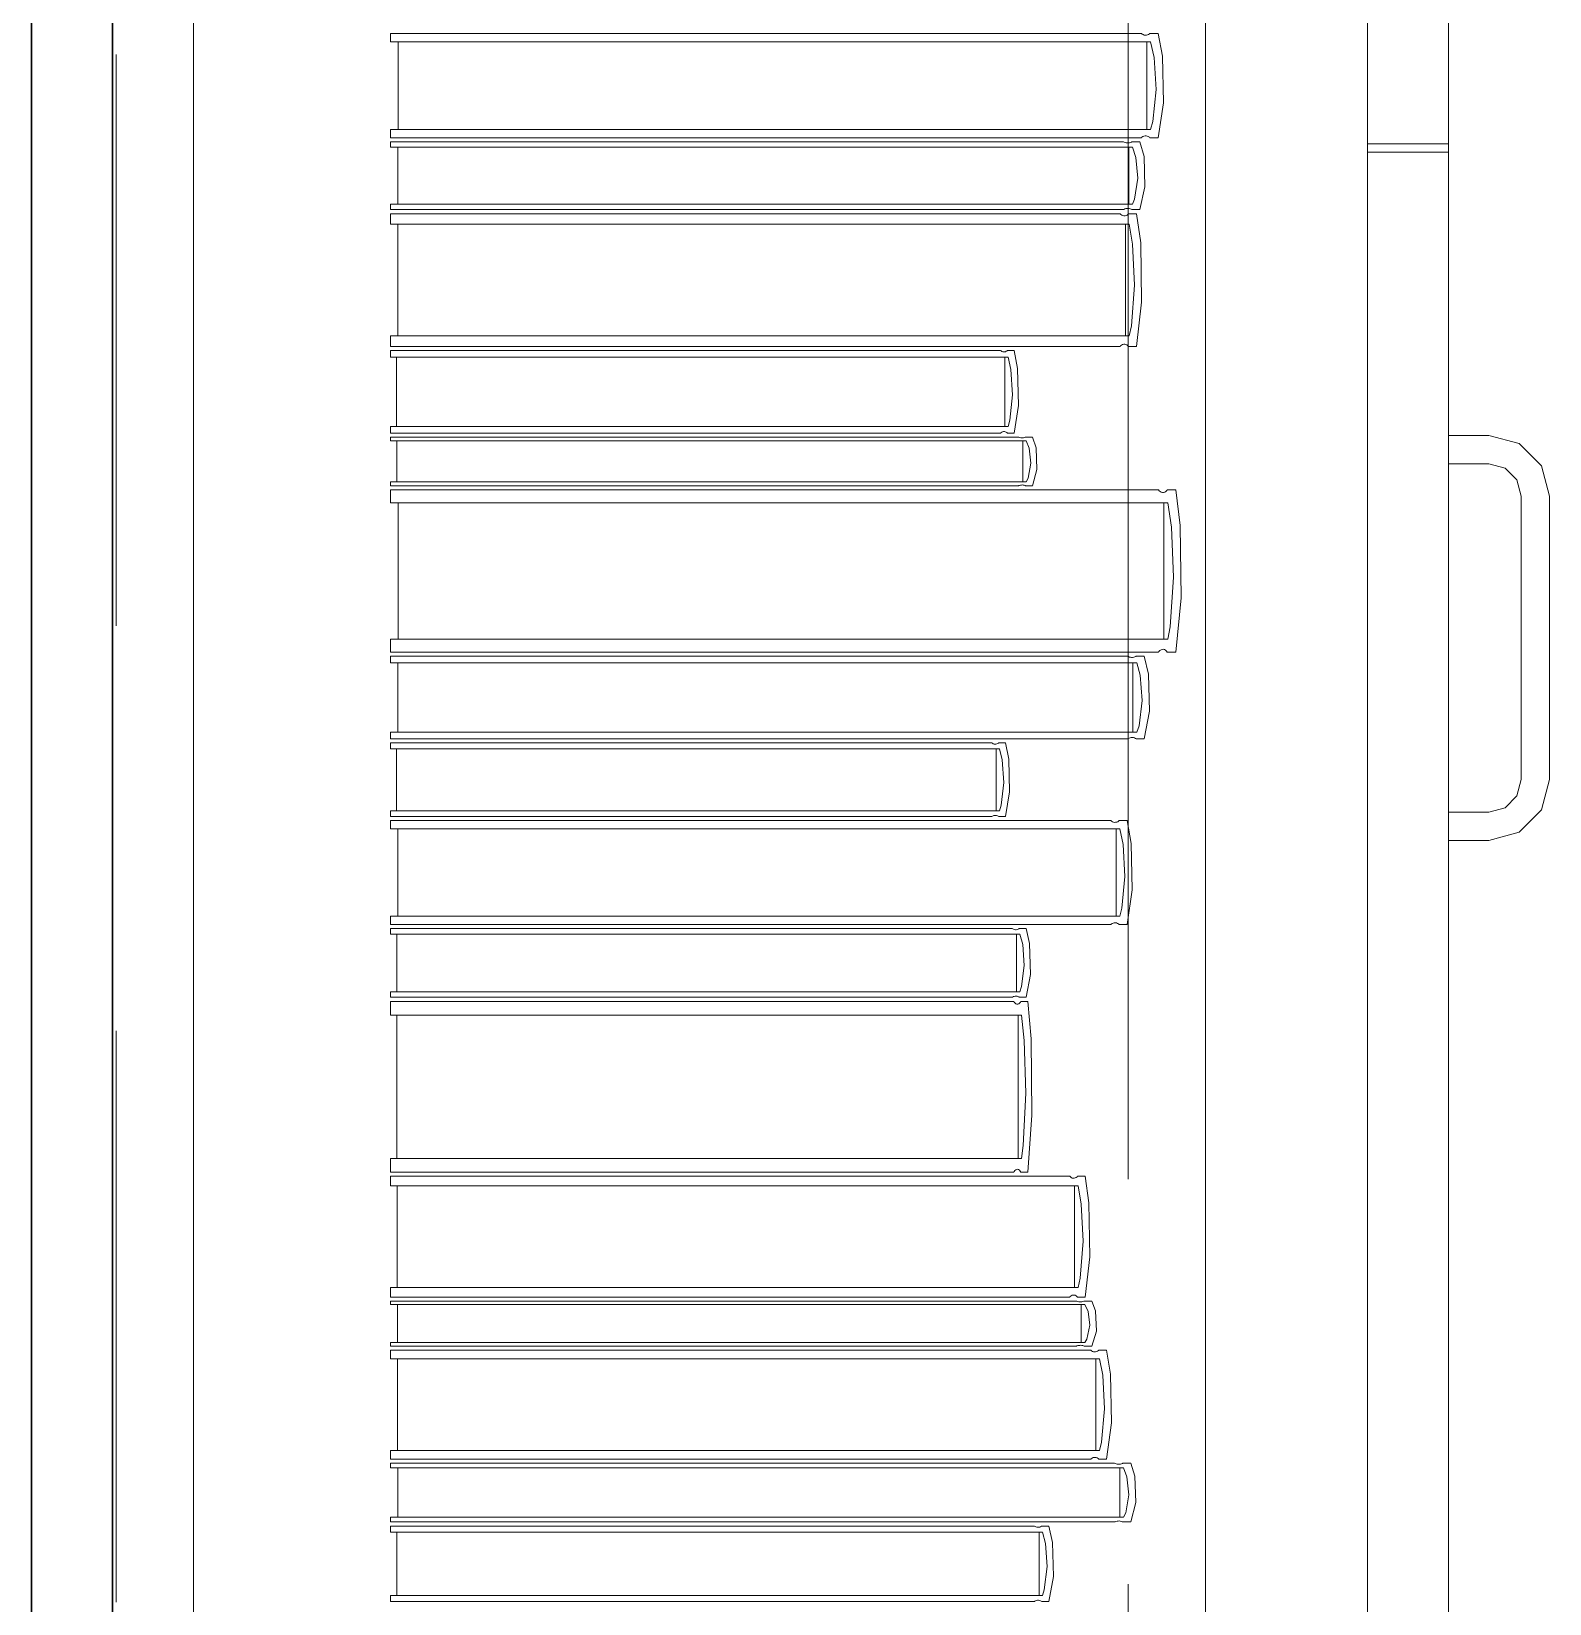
# Model space of a CAD drawing. Header units: inches. Extents: x -19 to 5698, y -728 to 92.
# Drawn here: x 229.0491 to 229.4241, y 35.7452 to 36.1335 of the extents above; entities that cross this region are included whole.
import ezdxf

# ---------------------------------------------------------------- set-up
doc = ezdxf.new("R2010")
doc.units = ezdxf.units.IN
doc.header["$MEASUREMENT"] = 0
doc.set_wipeout_variables(frame=1)
for name, pattern in [('Hidden Line', [0.195611, 0.141111, -0.0545]), ('Punto & Raya', [0.65, 0.5, -0.075, 0, -0.075]), ('Wipeout_Contour', [1, 0, -1])]:
    doc.linetypes.add(name, pattern=pattern)
for name, color, linetype in [('02 _ ARQ _ ALB _ Ejes Generales', 251, 'Continuous'), ('08 _ STR _ EXT _ 09 Vigas', 251, 'Continuous'), ('Interior - Mobiliario', 7, 'Continuous')]:
    doc.layers.add(name, color=color, linetype=linetype)

msp = doc.modelspace()

# ---------------------------------------------------------------- linework, layer by layer
at = {"layer": '02 _ ARQ _ ALB _ Ejes Generales', "color": 251, "linetype": 'Punto & Raya', "lineweight": 13, "true_color": 0x636466}
msp.add_line((229.32002, 3.05001), (229.32002, 44.9), dxfattribs=at)
at = {"layer": 'Interior - Mobiliario', "color": 175, "linetype": 'Continuous', "lineweight": 13}
for p, q in [((229.39913, 34.98472), (229.39913, 36.48472)), ((229.06913, 35.00472), (229.06913, 36.46472)), ((229.37913, 36.46472), (229.37913, 35.00472)), ((229.37913, 36.46472), (229.37913, 35.00472)), ((229.37913, 36.46472), (229.37913, 35.00472)), ((229.37913, 36.46472), (229.37913, 36.10572)), ((229.39913, 36.46472), (229.39913, 35.00472)), ((229.39913, 36.46472), (229.39913, 35.00472)), ((229.39913, 36.46472), (229.39913, 36.10572)), ((229.08913, 36.44472), (229.08913, 35.02472)), ((229.33913, 35.02472), (229.33913, 36.44472)), ((229.37913, 36.44472), (229.37913, 35.02472)), ((229.13779, 36.13095), (229.13779, 36.13301)), ((229.13779, 36.13301), (229.32332, 36.13301)), ((229.32559, 36.13095), (229.13779, 36.13095)), ((229.13968, 36.10932), (229.13968, 36.13095)), ((229.32332, 36.13301), (229.32348, 36.13287)), ((229.32348, 36.13287), (229.32372, 36.13272)), ((229.32372, 36.13272), (229.32399, 36.13262)), ((229.32399, 36.13262), (229.32426, 36.13258)), ((229.32426, 36.13258), (229.32454, 36.13258)), ((229.32454, 36.13258), (229.32482, 36.13264)), ((229.32464, 36.13095), (229.32464, 36.10932)), ((229.32482, 36.13264), (229.32508, 36.13275)), ((229.32508, 36.13275), (229.32532, 36.13291)), ((229.32532, 36.13291), (229.32542, 36.13301)), ((229.32542, 36.13301), (229.32749, 36.13301)), ((229.32646, 36.12709), (229.32559, 36.13095)), ((229.32749, 36.13301), (229.32852, 36.12736)), ((229.32694, 36.11917), (229.32646, 36.12709)), ((229.32852, 36.12736), (229.32876, 36.11585)), ((229.32615, 36.11128), (229.32694, 36.11917)), ((229.32876, 36.11585), (229.32749, 36.10727)), ((229.32559, 36.10932), (229.32615, 36.11128)), ((229.13779, 36.10727), (229.13779, 36.10932)), ((229.13779, 36.10932), (229.32559, 36.10932)), ((229.32332, 36.10727), (229.13779, 36.10727)), ((229.32343, 36.10737), (229.32332, 36.10727)), ((229.32367, 36.10752), (229.32343, 36.10737)), ((229.32393, 36.10763), (229.32367, 36.10752)), ((229.3242, 36.10769), (229.32393, 36.10763)), ((229.32448, 36.1077), (229.3242, 36.10769)), ((229.32476, 36.10765), (229.32448, 36.1077)), ((229.32502, 36.10755), (229.32476, 36.10765)), ((229.32527, 36.1074), (229.32502, 36.10755)), ((229.32542, 36.10727), (229.32527, 36.1074)), ((229.32749, 36.10727), (229.32542, 36.10727)), ((229.13779, 36.10492), (229.13779, 36.10627)), ((229.13779, 36.10627), (229.31888, 36.10627)), ((229.32109, 36.10492), (229.13779, 36.10492)), ((229.13964, 36.09084), (229.13964, 36.10492)), ((229.31888, 36.10627), (229.31903, 36.10618)), ((229.31903, 36.10618), (229.31927, 36.10608)), ((229.31927, 36.10608), (229.31953, 36.10602)), ((229.31953, 36.10602), (229.3198, 36.10599)), ((229.3198, 36.10599), (229.32007, 36.10599)), ((229.32007, 36.10599), (229.32034, 36.10603)), ((229.32017, 36.10492), (229.32017, 36.09084)), ((229.32034, 36.10603), (229.32059, 36.1061)), ((229.32059, 36.1061), (229.32083, 36.1062)), ((229.32083, 36.1062), (229.32093, 36.10627)), ((229.32093, 36.10627), (229.32294, 36.10627)), ((229.32194, 36.10241), (229.32109, 36.10492)), ((229.32294, 36.10627), (229.32396, 36.10259)), ((229.39913, 36.10572), (229.37913, 36.10572)), ((229.37913, 35.74472), (229.37913, 36.10372)), ((229.39913, 36.10372), (229.37913, 36.10372)), ((229.39913, 35.74472), (229.39913, 36.10372)), ((229.32241, 36.09725), (229.32194, 36.10241)), ((229.32396, 36.10259), (229.32419, 36.09509)), ((229.32164, 36.09211), (229.32241, 36.09725)), ((229.32109, 36.09084), (229.32164, 36.09211)), ((229.32419, 36.09509), (229.32294, 36.0895)), ((229.13779, 36.0895), (229.13779, 36.09084)), ((229.13779, 36.09084), (229.32109, 36.09084)), ((229.31888, 36.0895), (229.13779, 36.0895)), ((229.13779, 36.08588), (229.13779, 36.0885)), ((229.13779, 36.0885), (229.31808, 36.0885)), ((229.31808, 36.0885), (229.31823, 36.08832)), ((229.31823, 36.08832), (229.31847, 36.08814)), ((229.31847, 36.08814), (229.31873, 36.08801)), ((229.31873, 36.08801), (229.319, 36.08795)), ((229.31898, 36.08957), (229.31888, 36.0895)), ((229.31922, 36.08967), (229.31898, 36.08957)), ((229.319, 36.08795), (229.31927, 36.08796)), ((229.31947, 36.08974), (229.31922, 36.08967)), ((229.31927, 36.08796), (229.31953, 36.08803)), ((229.31974, 36.08978), (229.31947, 36.08974)), ((229.31953, 36.08803), (229.31979, 36.08817)), ((229.32001, 36.08978), (229.31974, 36.08978)), ((229.31979, 36.08817), (229.32002, 36.08837)), ((229.32028, 36.08975), (229.32001, 36.08978)), ((229.32002, 36.08837), (229.32012, 36.0885)), ((229.32012, 36.0885), (229.32213, 36.0885)), ((229.32054, 36.08969), (229.32028, 36.08975)), ((229.32078, 36.08959), (229.32054, 36.08969)), ((229.32093, 36.0895), (229.32078, 36.08959)), ((229.32294, 36.0895), (229.32093, 36.0895)), ((229.32213, 36.0885), (229.32314, 36.08131)), ((229.32028, 36.08588), (229.13779, 36.08588)), ((229.13963, 36.05833), (229.13963, 36.08588)), ((229.31936, 36.08588), (229.31936, 36.05833)), ((229.32113, 36.08096), (229.32028, 36.08588)), ((229.3216, 36.07087), (229.32113, 36.08096)), ((229.32314, 36.08131), (229.32337, 36.06664)), ((229.32083, 36.06081), (229.3216, 36.07087)), ((229.32337, 36.06664), (229.32213, 36.0557)), ((229.32028, 36.05833), (229.32083, 36.06081)), ((229.13779, 36.0557), (229.13779, 36.05833)), ((229.13779, 36.05833), (229.32028, 36.05833)), ((229.31808, 36.0557), (229.13779, 36.0557)), ((229.13779, 36.05307), (229.13779, 36.0547)), ((229.13779, 36.0547), (229.28852, 36.0547)), ((229.29036, 36.05307), (229.13779, 36.05307)), ((229.13933, 36.03595), (229.13933, 36.05307)), ((229.28852, 36.0547), (229.28865, 36.05459)), ((229.28865, 36.05459), (229.28884, 36.05448)), ((229.28884, 36.05448), (229.28906, 36.0544)), ((229.28906, 36.0544), (229.28928, 36.05436)), ((229.28928, 36.05436), (229.28951, 36.05437)), ((229.28951, 36.05437), (229.28973, 36.05441)), ((229.28959, 36.05307), (229.28959, 36.03595)), ((229.28973, 36.05441), (229.28994, 36.0545)), ((229.28994, 36.0545), (229.29014, 36.05462)), ((229.29014, 36.05462), (229.29023, 36.0547)), ((229.29023, 36.0547), (229.2919, 36.0547)), ((229.29107, 36.05002), (229.29036, 36.05307)), ((229.2919, 36.0547), (229.29274, 36.05023)), ((229.31818, 36.05583), (229.31808, 36.0557)), ((229.31842, 36.05603), (229.31818, 36.05583)), ((229.31867, 36.05617), (229.31842, 36.05603)), ((229.31894, 36.05624), (229.31867, 36.05617)), ((229.31921, 36.05625), (229.31894, 36.05624)), ((229.31948, 36.05619), (229.31921, 36.05625)), ((229.31973, 36.05607), (229.31948, 36.05619)), ((229.31997, 36.05588), (229.31973, 36.05607)), ((229.32012, 36.0557), (229.31997, 36.05588)), ((229.32213, 36.0557), (229.32012, 36.0557)), ((229.29146, 36.04375), (229.29107, 36.05002)), ((229.29274, 36.05023), (229.29294, 36.04112)), ((229.29082, 36.0375), (229.29146, 36.04375)), ((229.29036, 36.03595), (229.29082, 36.0375)), ((229.29294, 36.04112), (229.2919, 36.03432)), ((229.13779, 36.03432), (229.13779, 36.03595)), ((229.13779, 36.03595), (229.29036, 36.03595)), ((229.28852, 36.03432), (229.13779, 36.03432)), ((229.2886, 36.0344), (229.28852, 36.03432)), ((229.2888, 36.03453), (229.2886, 36.0344)), ((229.28901, 36.03461), (229.2888, 36.03453)), ((229.28923, 36.03466), (229.28901, 36.03461)), ((229.28946, 36.03466), (229.28923, 36.03466)), ((229.28968, 36.03463), (229.28946, 36.03466)), ((229.2899, 36.03455), (229.28968, 36.03463)), ((229.2901, 36.03443), (229.2899, 36.03455)), ((229.29023, 36.03432), (229.2901, 36.03443)), ((229.2919, 36.03432), (229.29023, 36.03432)), ((229.39913, 36.03372), (229.40913, 36.03372)), ((229.39913, 36.02672), (229.39913, 36.03372)), ((229.40913, 36.03372), (229.41663, 36.03171)), ((229.13779, 36.03236), (229.13779, 36.03332)), ((229.13779, 36.03332), (229.29293, 36.03332)), ((229.29483, 36.03236), (229.13779, 36.03236)), ((229.13937, 36.02225), (229.13937, 36.03236)), ((229.29293, 36.03332), (229.29306, 36.03326)), ((229.29306, 36.03326), (229.29327, 36.03319)), ((229.29327, 36.03319), (229.29349, 36.03314)), ((229.29349, 36.03314), (229.29372, 36.03312)), ((229.29372, 36.03312), (229.29395, 36.03312)), ((229.29395, 36.03312), (229.29418, 36.03315)), ((229.29403, 36.03236), (229.29403, 36.02225)), ((229.29418, 36.03315), (229.2944, 36.0332)), ((229.2944, 36.0332), (229.2946, 36.03328)), ((229.2946, 36.03328), (229.29469, 36.03332)), ((229.29469, 36.03332), (229.29641, 36.03332)), ((229.29556, 36.03056), (229.29483, 36.03236)), ((229.29596, 36.02685), (229.29556, 36.03056)), ((229.29641, 36.03332), (229.29728, 36.03068)), ((229.29728, 36.03068), (229.29748, 36.0253)), ((229.41663, 36.03171), (229.42212, 36.02622)), ((229.2953, 36.02316), (229.29596, 36.02685)), ((229.40913, 36.02672), (229.39913, 36.02672)), ((229.41313, 36.02564), (229.40913, 36.02672)), ((229.41606, 36.02272), (229.41313, 36.02564)), ((229.42212, 36.02622), (229.42413, 36.01872)), ((229.13779, 36.02128), (229.13779, 36.02225)), ((229.13779, 36.02225), (229.29483, 36.02225)), ((229.29483, 36.02225), (229.2953, 36.02316)), ((229.29748, 36.0253), (229.29641, 36.02128)), ((229.41713, 36.01872), (229.41606, 36.02272)), ((229.29293, 36.02128), (229.13779, 36.02128)), ((229.13779, 36.01708), (229.13779, 36.02028)), ((229.13779, 36.02028), (229.32754, 36.02028)), ((229.29302, 36.02133), (229.29293, 36.02128)), ((229.29322, 36.0214), (229.29302, 36.02133)), ((229.29344, 36.02146), (229.29322, 36.0214)), ((229.29367, 36.02148), (229.29344, 36.02146)), ((229.2939, 36.02149), (229.29367, 36.02148)), ((229.29413, 36.02146), (229.2939, 36.02149)), ((229.29435, 36.02142), (229.29413, 36.02146)), ((229.29456, 36.02135), (229.29435, 36.02142)), ((229.29469, 36.02128), (229.29456, 36.02135)), ((229.29641, 36.02128), (229.29469, 36.02128)), ((229.32754, 36.02028), (229.3277, 36.02007)), ((229.3277, 36.02007), (229.32795, 36.01984)), ((229.32795, 36.01984), (229.32822, 36.01969)), ((229.32822, 36.01969), (229.3285, 36.01961)), ((229.3285, 36.01961), (229.32879, 36.01962)), ((229.32879, 36.01962), (229.32907, 36.01972)), ((229.32907, 36.01972), (229.32933, 36.01989)), ((229.32933, 36.01989), (229.32958, 36.02013)), ((229.32958, 36.02013), (229.32969, 36.02028)), ((229.32969, 36.02028), (229.3318, 36.02028)), ((229.3318, 36.02028), (229.33286, 36.0115)), ((229.41713, 35.94872), (229.41713, 36.01872)), ((229.42413, 36.01872), (229.42413, 35.94872)), ((229.32986, 36.01708), (229.13779, 36.01708)), ((229.13973, 35.98344), (229.13973, 36.01708)), ((229.32889, 36.01708), (229.32889, 35.98344)), ((229.33075, 36.01108), (229.32986, 36.01708)), ((229.33124, 35.99875), (229.33075, 36.01108)), ((229.33286, 36.0115), (229.3331, 35.99359)), ((229.33043, 35.98647), (229.33124, 35.99875)), ((229.3331, 35.99359), (229.3318, 35.98023)), ((229.13779, 35.98023), (229.13779, 35.98344)), ((229.13779, 35.98344), (229.32986, 35.98344)), ((229.32986, 35.98344), (229.33043, 35.98647)), ((229.32754, 35.98023), (229.13779, 35.98023)), ((229.13779, 35.9776), (229.13779, 35.97923)), ((229.13779, 35.97923), (229.31994, 35.97923)), ((229.31994, 35.97923), (229.32009, 35.97912)), ((229.32009, 35.97912), (229.32033, 35.979)), ((229.32166, 35.97903), (229.3219, 35.97915)), ((229.3219, 35.97915), (229.322, 35.97923)), ((229.322, 35.97923), (229.32403, 35.97923)), ((229.32403, 35.97923), (229.32505, 35.97475)), ((229.32765, 35.98039), (229.32754, 35.98023)), ((229.32789, 35.98063), (229.32765, 35.98039)), ((229.32816, 35.9808), (229.32789, 35.98063)), ((229.32844, 35.98089), (229.32816, 35.9808)), ((229.32872, 35.9809), (229.32844, 35.98089)), ((229.32901, 35.98083), (229.32872, 35.9809)), ((229.32928, 35.98067), (229.32901, 35.98083)), ((229.32953, 35.98045), (229.32928, 35.98067)), ((229.32969, 35.98023), (229.32953, 35.98045)), ((229.3318, 35.98023), (229.32969, 35.98023)), ((229.32216, 35.9776), (229.13779, 35.9776)), ((229.13965, 35.96042), (229.13965, 35.9776)), ((229.32033, 35.979), (229.32059, 35.97893)), ((229.32059, 35.97893), (229.32086, 35.97889)), ((229.32086, 35.97889), (229.32114, 35.97889)), ((229.32114, 35.97889), (229.32141, 35.97894)), ((229.32123, 35.9776), (229.32123, 35.96042)), ((229.32141, 35.97894), (229.32166, 35.97903)), ((229.32302, 35.97453), (229.32216, 35.9776)), ((229.32349, 35.96824), (229.32302, 35.97453)), ((229.32505, 35.97475), (229.32528, 35.9656)), ((229.32272, 35.96197), (229.32349, 35.96824)), ((229.32528, 35.9656), (229.32403, 35.95878)), ((229.13779, 35.95878), (229.13779, 35.96042)), ((229.13779, 35.96042), (229.32216, 35.96042)), ((229.32216, 35.96042), (229.32272, 35.96197)), ((229.31994, 35.95878), (229.13779, 35.95878)), ((229.13779, 35.95633), (229.13779, 35.95778)), ((229.13779, 35.95778), (229.2864, 35.95778)), ((229.28822, 35.95633), (229.13779, 35.95633)), ((229.13931, 35.94104), (229.13931, 35.95633)), ((229.2864, 35.95778), (229.28653, 35.95768)), ((229.28653, 35.95768), (229.28673, 35.95758)), ((229.28673, 35.95758), (229.28694, 35.95751)), ((229.28694, 35.95751), (229.28716, 35.95748)), ((229.28716, 35.95748), (229.28738, 35.95748)), ((229.28738, 35.95748), (229.2876, 35.95752)), ((229.28746, 35.95633), (229.28746, 35.94104)), ((229.2876, 35.95752), (229.28781, 35.9576)), ((229.28781, 35.9576), (229.288, 35.95771)), ((229.288, 35.95771), (229.28809, 35.95778)), ((229.28809, 35.95778), (229.28974, 35.95778)), ((229.28892, 35.9536), (229.28822, 35.95633)), ((229.28974, 35.95778), (229.29057, 35.95379)), ((229.32004, 35.95886), (229.31994, 35.95878)), ((229.32028, 35.95899), (229.32004, 35.95886)), ((229.32053, 35.95907), (229.32028, 35.95899)), ((229.3208, 35.95912), (229.32053, 35.95907)), ((229.32108, 35.95912), (229.3208, 35.95912)), ((229.32135, 35.95909), (229.32108, 35.95912)), ((229.32161, 35.95901), (229.32135, 35.95909)), ((229.32185, 35.95889), (229.32161, 35.95901)), ((229.322, 35.95878), (229.32185, 35.95889)), ((229.32403, 35.95878), (229.322, 35.95878)), ((229.2893, 35.948), (229.28892, 35.9536)), ((229.29057, 35.95379), (229.29076, 35.94566)), ((229.28867, 35.94242), (229.2893, 35.948)), ((229.41606, 35.94472), (229.41713, 35.94872)), ((229.42413, 35.94872), (229.42212, 35.94122)), ((229.29076, 35.94566), (229.28974, 35.93959)), ((229.41313, 35.94179), (229.41606, 35.94472)), ((229.13779, 35.93959), (229.13779, 35.94104)), ((229.13779, 35.94104), (229.28822, 35.94104)), ((229.28822, 35.94104), (229.28867, 35.94242)), ((229.39913, 35.94072), (229.40913, 35.94072)), ((229.39913, 35.93372), (229.39913, 35.94072)), ((229.40913, 35.94072), (229.41313, 35.94179)), ((229.42212, 35.94122), (229.41663, 35.93573)), ((229.2864, 35.93959), (229.13779, 35.93959)), ((229.13779, 35.93654), (229.13779, 35.93859)), ((229.13779, 35.93859), (229.31578, 35.93859)), ((229.31795, 35.93654), (229.13779, 35.93654)), ((229.13961, 35.91499), (229.13961, 35.93654)), ((229.28649, 35.93966), (229.2864, 35.93959)), ((229.28668, 35.93977), (229.28649, 35.93966)), ((229.28689, 35.93985), (229.28668, 35.93977)), ((229.28711, 35.93989), (229.28689, 35.93985)), ((229.28733, 35.93989), (229.28711, 35.93989)), ((229.28755, 35.93986), (229.28733, 35.93989)), ((229.28777, 35.93979), (229.28755, 35.93986)), ((229.28796, 35.93969), (229.28777, 35.93979)), ((229.28809, 35.93959), (229.28796, 35.93969)), ((229.28974, 35.93959), (229.28809, 35.93959)), ((229.31578, 35.93859), (229.31593, 35.93845)), ((229.31593, 35.93845), (229.31616, 35.9383)), ((229.31616, 35.9383), (229.31642, 35.93821)), ((229.31642, 35.93821), (229.31668, 35.93816)), ((229.31668, 35.93816), (229.31695, 35.93817)), ((229.31695, 35.93817), (229.31721, 35.93822)), ((229.31704, 35.93654), (229.31704, 35.91499)), ((229.31721, 35.93822), (229.31746, 35.93833)), ((229.31746, 35.93833), (229.31769, 35.93849)), ((229.31769, 35.93849), (229.3178, 35.93859)), ((229.3178, 35.93859), (229.31977, 35.93859)), ((229.31879, 35.93269), (229.31795, 35.93654)), ((229.31977, 35.93859), (229.32077, 35.93296)), ((229.31925, 35.9248), (229.31879, 35.93269)), ((229.32077, 35.93296), (229.321, 35.92149)), ((229.40913, 35.93372), (229.39913, 35.93372)), ((229.41663, 35.93573), (229.40913, 35.93372)), ((229.31849, 35.91693), (229.31925, 35.9248)), ((229.321, 35.92149), (229.31977, 35.91293)), ((229.31795, 35.91499), (229.31849, 35.91693)), ((229.13779, 35.91293), (229.13779, 35.91499)), ((229.13779, 35.91499), (229.31795, 35.91499)), ((229.31611, 35.91319), (229.31588, 35.91303)), ((229.31636, 35.9133), (229.31611, 35.91319)), ((229.31662, 35.91336), (229.31636, 35.9133)), ((229.31689, 35.91336), (229.31662, 35.91336)), ((229.31716, 35.91332), (229.31689, 35.91336)), ((229.31741, 35.91322), (229.31716, 35.91332)), ((229.31765, 35.91307), (229.31741, 35.91322)), ((229.3178, 35.91293), (229.31765, 35.91307)), ((229.31578, 35.91293), (229.13779, 35.91293)), ((229.13779, 35.91058), (229.13779, 35.91193)), ((229.13779, 35.91193), (229.29139, 35.91193)), ((229.29327, 35.91058), (229.13779, 35.91058)), ((229.13936, 35.89631), (229.13936, 35.91058)), ((229.29139, 35.91193), (229.29152, 35.91184)), ((229.29152, 35.91184), (229.29172, 35.91175)), ((229.29172, 35.91175), (229.29194, 35.91168)), ((229.29194, 35.91168), (229.29217, 35.91165)), ((229.29217, 35.91165), (229.2924, 35.91165)), ((229.2924, 35.91165), (229.29263, 35.91169)), ((229.29248, 35.91058), (229.29248, 35.89631)), ((229.29263, 35.91169), (229.29285, 35.91177)), ((229.29285, 35.91177), (229.29305, 35.91187)), ((229.29305, 35.91187), (229.29313, 35.91193)), ((229.29313, 35.91193), (229.29484, 35.91193)), ((229.29399, 35.90803), (229.29327, 35.91058)), ((229.29484, 35.91193), (229.2957, 35.90821)), ((229.31588, 35.91303), (229.31578, 35.91293)), ((229.31977, 35.91293), (229.3178, 35.91293)), ((229.29439, 35.90281), (229.29399, 35.90803)), ((229.2957, 35.90821), (229.29589, 35.90062)), ((229.29373, 35.8976), (229.29439, 35.90281)), ((229.29327, 35.89631), (229.29373, 35.8976)), ((229.29589, 35.90062), (229.29484, 35.89495)), ((229.13779, 35.89495), (229.13779, 35.89631)), ((229.13779, 35.89631), (229.29327, 35.89631)), ((229.29139, 35.89495), (229.13779, 35.89495)), ((229.13779, 35.89058), (229.13779, 35.89395)), ((229.13779, 35.89395), (229.29177, 35.89395)), ((229.29148, 35.89502), (229.29139, 35.89495)), ((229.29168, 35.89512), (229.29148, 35.89502)), ((229.29189, 35.89519), (229.29168, 35.89512)), ((229.29177, 35.89395), (229.2919, 35.89373)), ((229.29212, 35.89523), (229.29189, 35.89519)), ((229.2919, 35.89373), (229.2921, 35.89349)), ((229.29235, 35.89524), (229.29212, 35.89523)), ((229.29258, 35.89521), (229.29235, 35.89524)), ((229.2928, 35.89514), (229.29258, 35.89521)), ((229.293, 35.89504), (229.2928, 35.89514)), ((229.29313, 35.89495), (229.293, 35.89504)), ((229.29484, 35.89495), (229.29313, 35.89495)), ((229.29323, 35.89353), (229.29343, 35.89379)), ((229.29343, 35.89379), (229.29351, 35.89395)), ((229.29351, 35.89395), (229.29523, 35.89395)), ((229.29523, 35.89395), (229.29609, 35.8847)), ((229.29365, 35.89058), (229.13779, 35.89058)), ((229.13936, 35.85514), (229.13936, 35.89058)), ((229.2921, 35.89349), (229.29232, 35.89333)), ((229.29232, 35.89333), (229.29255, 35.89325)), ((229.29255, 35.89325), (229.29278, 35.89326)), ((229.29278, 35.89326), (229.29301, 35.89335)), ((229.29286, 35.89058), (229.29286, 35.85514)), ((229.29301, 35.89335), (229.29323, 35.89353)), ((229.29438, 35.88426), (229.29365, 35.89058)), ((229.29478, 35.87127), (229.29438, 35.88426)), ((229.29609, 35.8847), (229.29628, 35.86583)), ((229.29412, 35.85833), (229.29478, 35.87127)), ((229.29628, 35.86583), (229.29523, 35.85176)), ((229.13779, 35.85176), (229.13779, 35.85514)), ((229.13779, 35.85514), (229.29365, 35.85514)), ((229.29365, 35.85514), (229.29412, 35.85833)), ((229.29177, 35.85176), (229.13779, 35.85176)), ((229.29186, 35.85192), (229.29177, 35.85176)), ((229.29206, 35.85218), (229.29186, 35.85192)), ((229.29227, 35.85236), (229.29206, 35.85218)), ((229.2925, 35.85245), (229.29227, 35.85236)), ((229.29273, 35.85247), (229.2925, 35.85245)), ((229.29296, 35.85239), (229.29273, 35.85247)), ((229.29318, 35.85223), (229.29296, 35.85239)), ((229.29338, 35.85199), (229.29318, 35.85223)), ((229.29351, 35.85176), (229.29338, 35.85199)), ((229.29523, 35.85176), (229.29351, 35.85176)), ((229.13779, 35.84837), (229.13779, 35.85076)), ((229.13779, 35.85076), (229.30562, 35.85076)), ((229.30767, 35.84837), (229.13779, 35.84837)), ((229.1395, 35.82331), (229.1395, 35.84837)), ((229.30562, 35.85076), (229.30576, 35.8506)), ((229.30576, 35.8506), (229.30598, 35.85043)), ((229.30598, 35.85043), (229.30622, 35.85032)), ((229.30622, 35.85032), (229.30647, 35.85026)), ((229.30647, 35.85026), (229.30672, 35.85027)), ((229.30672, 35.85027), (229.30697, 35.85034)), ((229.30681, 35.84837), (229.30681, 35.82331)), ((229.30697, 35.85034), (229.30721, 35.85046)), ((229.30721, 35.85046), (229.30742, 35.85064)), ((229.30742, 35.85064), (229.30752, 35.85076)), ((229.30752, 35.85076), (229.30938, 35.85076)), ((229.30846, 35.8439), (229.30767, 35.84837)), ((229.30938, 35.85076), (229.31032, 35.84422)), ((229.30889, 35.83472), (229.30846, 35.8439)), ((229.31032, 35.84422), (229.31054, 35.83087)), ((229.30818, 35.82557), (229.30889, 35.83472)), ((229.31054, 35.83087), (229.30938, 35.82092)), ((229.30767, 35.82331), (229.30818, 35.82557)), ((229.13779, 35.82092), (229.13779, 35.82331)), ((229.13779, 35.82331), (229.30767, 35.82331)), ((229.30562, 35.82092), (229.13779, 35.82092)), ((229.13779, 35.81904), (229.13779, 35.81992)), ((229.13779, 35.81992), (229.30726, 35.81992)), ((229.30571, 35.82104), (229.30562, 35.82092)), ((229.30593, 35.82122), (229.30571, 35.82104)), ((229.30617, 35.82135), (229.30593, 35.82122)), ((229.30641, 35.82142), (229.30617, 35.82135)), ((229.30667, 35.82142), (229.30641, 35.82142)), ((229.30692, 35.82137), (229.30667, 35.82142)), ((229.30716, 35.82126), (229.30692, 35.82137)), ((229.30738, 35.82108), (229.30716, 35.82126)), ((229.30726, 35.81992), (229.3074, 35.81987)), ((229.30752, 35.82092), (229.30738, 35.82108)), ((229.3074, 35.81987), (229.30762, 35.8198)), ((229.30938, 35.82092), (229.30752, 35.82092)), ((229.30886, 35.81981), (229.30908, 35.81988)), ((229.30908, 35.81988), (229.30917, 35.81992)), ((229.30917, 35.81992), (229.31106, 35.81992)), ((229.31106, 35.81992), (229.31201, 35.81749)), ((229.30933, 35.81904), (229.13779, 35.81904)), ((229.13952, 35.8097), (229.13952, 35.81904)), ((229.30762, 35.8198), (229.30786, 35.81976)), ((229.30786, 35.81976), (229.30812, 35.81974)), ((229.30812, 35.81974), (229.30837, 35.81974)), ((229.30837, 35.81974), (229.30862, 35.81977)), ((229.30846, 35.81904), (229.30846, 35.8097)), ((229.30862, 35.81977), (229.30886, 35.81981)), ((229.31012, 35.81737), (229.30933, 35.81904)), ((229.31056, 35.81395), (229.31012, 35.81737)), ((229.31201, 35.81749), (229.31222, 35.81252)), ((229.30984, 35.81054), (229.31056, 35.81395)), ((229.31222, 35.81252), (229.31106, 35.80881)), ((229.13779, 35.80881), (229.13779, 35.8097)), ((229.13779, 35.8097), (229.30933, 35.8097)), ((229.30726, 35.80881), (229.13779, 35.80881)), ((229.30735, 35.80885), (229.30726, 35.80881)), ((229.30757, 35.80892), (229.30735, 35.80885)), ((229.30781, 35.80897), (229.30757, 35.80892)), ((229.30806, 35.80899), (229.30781, 35.80897)), ((229.30831, 35.809), (229.30806, 35.80899)), ((229.30857, 35.80898), (229.30831, 35.809)), ((229.30881, 35.80893), (229.30857, 35.80898)), ((229.30903, 35.80887), (229.30881, 35.80893)), ((229.30917, 35.80881), (229.30903, 35.80887)), ((229.31106, 35.80881), (229.30917, 35.80881)), ((229.30933, 35.8097), (229.30984, 35.81054)), ((229.13779, 35.80566), (229.13779, 35.80781)), ((229.13779, 35.80781), (229.31082, 35.80781)), ((229.31294, 35.80566), (229.13779, 35.80566)), ((229.13956, 35.80566), (229.31205, 35.80566)), ((229.13956, 35.78304), (229.13956, 35.80566)), ((229.31082, 35.80781), (229.31097, 35.80767)), ((229.31097, 35.80767), (229.3112, 35.80751)), ((229.3112, 35.80751), (229.31144, 35.80741)), ((229.31144, 35.80741), (229.3117, 35.80736)), ((229.3117, 35.80736), (229.31196, 35.80737)), ((229.31196, 35.80737), (229.31222, 35.80743)), ((229.31205, 35.80566), (229.31205, 35.78304)), ((229.31222, 35.80743), (229.31246, 35.80754)), ((229.31246, 35.80754), (229.31269, 35.80771)), ((229.31269, 35.80771), (229.31278, 35.80781)), ((229.31278, 35.80781), (229.31471, 35.80781)), ((229.31375, 35.80162), (229.31294, 35.80566)), ((229.31471, 35.80781), (229.31567, 35.8019)), ((229.3142, 35.79333), (229.31375, 35.80162)), ((229.31567, 35.8019), (229.31589, 35.78986)), ((229.31346, 35.78508), (229.3142, 35.79333)), ((229.31589, 35.78986), (229.31471, 35.78088)), ((229.31294, 35.78304), (229.31346, 35.78508)), ((229.13779, 35.78088), (229.13779, 35.78304)), ((229.13779, 35.78304), (229.31294, 35.78304)), ((229.31205, 35.78304), (229.13956, 35.78304)), ((229.31115, 35.78115), (229.31092, 35.78099)), ((229.31139, 35.78126), (229.31115, 35.78115)), ((229.31164, 35.78133), (229.31139, 35.78126)), ((229.31191, 35.78133), (229.31164, 35.78133)), ((229.31216, 35.78128), (229.31191, 35.78133)), ((229.31241, 35.78118), (229.31216, 35.78128)), ((229.31264, 35.78103), (229.31241, 35.78118)), ((229.31278, 35.78088), (229.31264, 35.78103)), ((229.31082, 35.78088), (229.13779, 35.78088)), ((229.13779, 35.77872), (229.13779, 35.77988)), ((229.13779, 35.77988), (229.3167, 35.77988)), ((229.31889, 35.77872), (229.13779, 35.77872)), ((229.13962, 35.76652), (229.13962, 35.77872)), ((229.31092, 35.78099), (229.31082, 35.78088)), ((229.31471, 35.78088), (229.31278, 35.78088)), ((229.3167, 35.77988), (229.31685, 35.7798)), ((229.31685, 35.7798), (229.31709, 35.77972)), ((229.31709, 35.77972), (229.31734, 35.77967)), ((229.31734, 35.77967), (229.31761, 35.77964)), ((229.31761, 35.77964), (229.31788, 35.77964)), ((229.31788, 35.77964), (229.31814, 35.77968)), ((229.31797, 35.77872), (229.31797, 35.76652)), ((229.31814, 35.77968), (229.3184, 35.77974)), ((229.3184, 35.77974), (229.31863, 35.77983)), ((229.31863, 35.77983), (229.31873, 35.77988)), ((229.31873, 35.77988), (229.32072, 35.77988)), ((229.31973, 35.77655), (229.31889, 35.77872)), ((229.32072, 35.77988), (229.32172, 35.7767)), ((229.32019, 35.77208), (229.31973, 35.77655)), ((229.32172, 35.7767), (229.32194, 35.77021)), ((229.31943, 35.76763), (229.32019, 35.77208)), ((229.32194, 35.77021), (229.32072, 35.76536)), ((229.13779, 35.76536), (229.13779, 35.76652)), ((229.13779, 35.76652), (229.31889, 35.76652)), ((229.31703, 35.76551), (229.3168, 35.76542)), ((229.31729, 35.76557), (229.31703, 35.76551)), ((229.31755, 35.7656), (229.31729, 35.76557)), ((229.31782, 35.76561), (229.31755, 35.7656)), ((229.31809, 35.76558), (229.31782, 35.76561)), ((229.31834, 35.76552), (229.31809, 35.76558)), ((229.31858, 35.76544), (229.31834, 35.76552)), ((229.31889, 35.76652), (229.31943, 35.76763)), ((229.3167, 35.76536), (229.13779, 35.76536)), ((229.13779, 35.76287), (229.13779, 35.76436)), ((229.13779, 35.76436), (229.2969, 35.76436)), ((229.29884, 35.76287), (229.13779, 35.76287)), ((229.13941, 35.74721), (229.13941, 35.76287)), ((229.2969, 35.76436), (229.29703, 35.76426)), ((229.29703, 35.76426), (229.29724, 35.76416)), ((229.29724, 35.76416), (229.29747, 35.76409)), ((229.29747, 35.76409), (229.2977, 35.76405)), ((229.2977, 35.76405), (229.29794, 35.76406)), ((229.29794, 35.76406), (229.29818, 35.7641)), ((229.29803, 35.76287), (229.29803, 35.74721)), ((229.29818, 35.7641), (229.2984, 35.76418)), ((229.2984, 35.76418), (229.29861, 35.76429)), ((229.29861, 35.76429), (229.2987, 35.76436)), ((229.2987, 35.76436), (229.30047, 35.76436)), ((229.29959, 35.76008), (229.29884, 35.76287)), ((229.30047, 35.76436), (229.30136, 35.76027)), ((229.3168, 35.76542), (229.3167, 35.76536)), ((229.31873, 35.76536), (229.31858, 35.76544)), ((229.32072, 35.76536), (229.31873, 35.76536)), ((229.3, 35.75434), (229.29959, 35.76008)), ((229.30136, 35.76027), (229.30156, 35.75193)), ((229.29932, 35.74862), (229.3, 35.75434)), ((229.30156, 35.75193), (229.30047, 35.74572)), ((229.13779, 35.74572), (229.13779, 35.74721)), ((229.13779, 35.74721), (229.29884, 35.74721)), ((229.29884, 35.74721), (229.29932, 35.74862)), ((229.2969, 35.74572), (229.13779, 35.74572)), ((229.29699, 35.74579), (229.2969, 35.74572)), ((229.29719, 35.7459), (229.29699, 35.74579)), ((229.29742, 35.74598), (229.29719, 35.7459)), ((229.29765, 35.74602), (229.29742, 35.74598)), ((229.29789, 35.74603), (229.29765, 35.74602)), ((229.29813, 35.74599), (229.29789, 35.74603)), ((229.29836, 35.74592), (229.29813, 35.74599)), ((229.29857, 35.74582), (229.29836, 35.74592)), ((229.2987, 35.74572), (229.29857, 35.74582)), ((229.30047, 35.74572), (229.2987, 35.74572))]:
    msp.add_line(p, q, dxfattribs=at)

# ---------------------------------------------------------------- next in the draw order: wipeouts: each hides what was drawn before it
at = {"color": 254, "linetype": 'Wipeout_Contour', "lineweight": 0, "ltscale": 6610.255111}
msp.add_wipeout([(229.06913, 36.46472), (229.04913, 36.46472), (229.04913, 35.00472), (229.06913, 35.00472)], dxfattribs=at).dxf.layer = 'Interior - Mobiliario'

# ---------------------------------------------------------------- next in the draw order: linework, layer by layer
at = {"layer": '08 _ STR _ EXT _ 09 Vigas', "color": 251, "linetype": 'Hidden Line', "lineweight": 13, "true_color": 0x636466}
msp.add_line((229.07002, 30.2), (229.07002, 39.4), dxfattribs=at)
at = {"layer": 'Interior - Mobiliario', "color": 175, "linetype": 'Continuous', "lineweight": 13}
for p, q in [((229.04913, 36.48472), (229.04913, 34.98472)), ((229.04913, 35.00472), (229.04913, 36.46472)), ((229.04913, 35.00472), (229.04913, 36.46472)), ((229.06913, 36.46472), (229.06913, 35.00472)), ((229.06913, 35.00472), (229.06913, 36.46472)), ((229.06913, 35.00472), (229.06913, 36.46472)), ((229.06913, 35.00472), (229.06913, 36.46472)), ((229.04913, 35.02472), (229.04913, 36.44472))]:
    msp.add_line(p, q, dxfattribs=at)
at = {"layer": 'Interior - Mobiliario', "color": 175, "linetype": 'Continuous', "lineweight": 30}
for p, q in [((229.04913, 35.00472), (229.04913, 36.46472)), ((229.06913, 35.00472), (229.06913, 36.46472))]:
    msp.add_line(p, q, dxfattribs=at)

doc.saveas('drawing.dxf')
